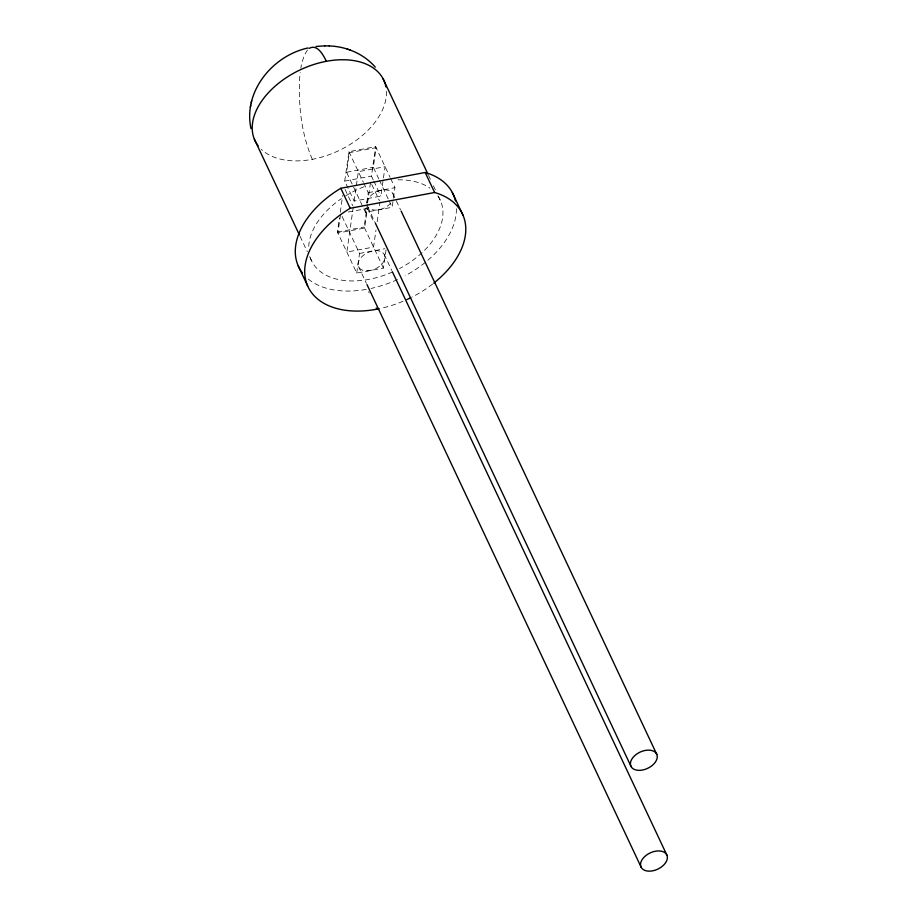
<?xml version="1.0" encoding="UTF-8"?>
<svg xmlns="http://www.w3.org/2000/svg" width="917" height="917" viewBox="0 0 917 917"><rect width="100%" height="100%" fill="white"/><g stroke="black" fill="none" stroke-linecap="round" stroke-linejoin="round"><path stroke-width="0.69" stroke-dasharray="4.58 3.44" d="M386.046 249.86L383.432 268.073L356.724 273.06L337.422 232.047L339.45 217.948M340.253 212.32L342.671 195.401M356.346 185.67L358.352 171.662L385.06 166.676L380.853 196.089L354.145 201.075L344.723 181.073L348.941 151.66L375.649 146.663L390.092 177.359M340.505 214.842L337.892 233.044L364.599 228.046L367.408 208.446L346.328 212.389M390.699 178.643L394.952 187.687L392.144 207.288L365.436 212.285L346.603 172.27L349.411 152.658L376.119 147.671L373.311 167.272L378.778 178.895M353.297 206.955L346.844 252.049L373.551 247.063L375.97 230.156M354.145 201.075L356.151 187.068M356.724 273.06L359.533 253.459L340.7 213.443M365.436 212.285L366.032 208.079M366.834 202.485L368.244 192.673L363.992 183.641M383.432 268.073L364.129 227.049L367.362 204.502M367.568 203.093L370.594 181.956M373.196 179.824L371.431 176.075L375.649 146.663M377.185 221.696L380.005 201.969M307.424 49.999L304.421 55.066L302.106 62.047A88.594 26.352 79.4 0 0 300.845 68.133M346.603 172.27L373.311 167.272M344.723 181.073L371.431 176.075M368.244 192.673L394.952 187.687M337.422 232.047L364.129 227.049M359.533 253.459L384.842 248.725M428.548 175.422L430.371 179.296M433.409 185.75L435.988 191.217M438.269 196.078L440.848 201.545M392.923 193.636L400.5 209.741M379.386 180.179L388.499 199.551M389.106 200.834L392.144 207.288M373.792 181.073L380.853 196.089M371.763 184.455L379.42 200.72M348.941 151.66L363.384 182.345M367.797 207.047L375.11 222.567M367.408 208.446L374.09 222.648M384.212 254.422L391.788 270.526M345.067 189.452L352.713 205.706M358.478 266.526L366.399 283.342M368.588 291.698L369.173 292.947M300.042 236.277L307.333 251.762M309.614 256.611L312.193 262.09M312.319 159.329C301.647 134.444 298.449 106.785 299.55 79.882A88.594 26.352 79.4 0 1 300.214 72.546M366.777 203.173A14.225 8.952 -25.2 0 1 381.598 190.186A14.225 8.952 -25.2 0 1 393.416 198.198M390.665 203.184A14.225 8.952 -25.2 0 1 367.797 206.875M386.447 91.287A71.136 44.773 -25.2 0 1 337.811 151.099A71.136 44.773 -25.2 0 1 261.276 149.299M437.799 195.929A71.136 44.773 -25.2 0 1 399.445 268.612M392.591 271.936A71.136 44.773 -25.2 0 1 309.797 256.164M308.742 246.318A71.136 44.773 -25.2 0 1 341.445 198.611M345.652 195.883A71.136 44.773 -25.2 0 1 367.316 185.543M398.024 179.801A71.136 44.773 -25.2 0 1 429.958 188.168M456.391 208.709A85.361 53.725 -25.2 0 1 405.154 275.742M397.497 279.547A85.361 53.725 -25.2 0 1 371.018 288.454M366.215 289.405A85.361 53.725 -25.2 0 1 308.33 279.077M432.641 284.041A85.361 53.725 -25.2 0 1 412.042 297.074M403.079 301.246A85.361 53.725 -25.2 0 1 380.44 308.467M367.889 270.847A14.225 8.952 -25.2 0 0 384.487 254.995A14.225 8.952 -25.2 0 0 362.077 256.451A14.225 8.952 -25.2 0 0 367.889 270.847"/><path stroke-width="1.38" d="M307.986 47.971C272.693 55.616 242.879 91.631 251.006 128.609M250.341 107.197L250.777 105.111M251.247 102.796L251.682 100.732M309.155 48.36C317.5 43.672 323.357 55.215 326.372 61.301M302.392 272.945A85.361 53.725 -25.2 0 1 340.803 188.272L425.201 172.488A85.361 53.725 -25.2 0 1 455.462 200.949M379.237 308.731A85.361 53.725 -25.2 0 1 306.106 281.679A85.361 53.725 -25.2 0 1 350.214 208.274L434.624 192.501A85.361 53.725 -25.2 0 1 433.752 283.158M316.021 46.469L324.962 45.85M324.733 45.85L329.295 45.919M329.249 45.919C346.546 46.595 363.854 53.897 375.271 67.124M347.256 49.059L348.277 49.403M349.32 49.759L350.454 50.16M452.31 192.49L463.177 215.598M382.997 78.598L427.941 174.127M425.201 172.488L434.624 192.501M401.107 211.036L656.836 754.473A14.225 8.952 -25.2 0 1 640.226 770.326A14.225 8.952 -25.2 0 1 634.426 755.929A14.225 8.952 -25.2 0 1 656.836 754.473M375.374 223.152L631.102 766.589M392.396 271.822L666.957 855.274A14.225 8.952 -25.2 0 1 650.359 871.127A14.225 8.952 -25.2 0 1 644.548 856.719A14.225 8.952 -25.2 0 1 666.957 855.274M340.803 188.272L350.214 208.274M367.006 284.637L641.224 867.379M376.245 307.952L376.83 309.201M254.341 139.143L299.435 234.981M298.243 265.953L307.665 285.955M258.135 145.803A71.136 44.773 -25.2 0 1 301.131 69.417A71.136 44.773 -25.2 0 1 385.942 86.955M410.77 297.716A85.361 53.725 -25.2 0 1 406.907 299.561"/></g></svg>
